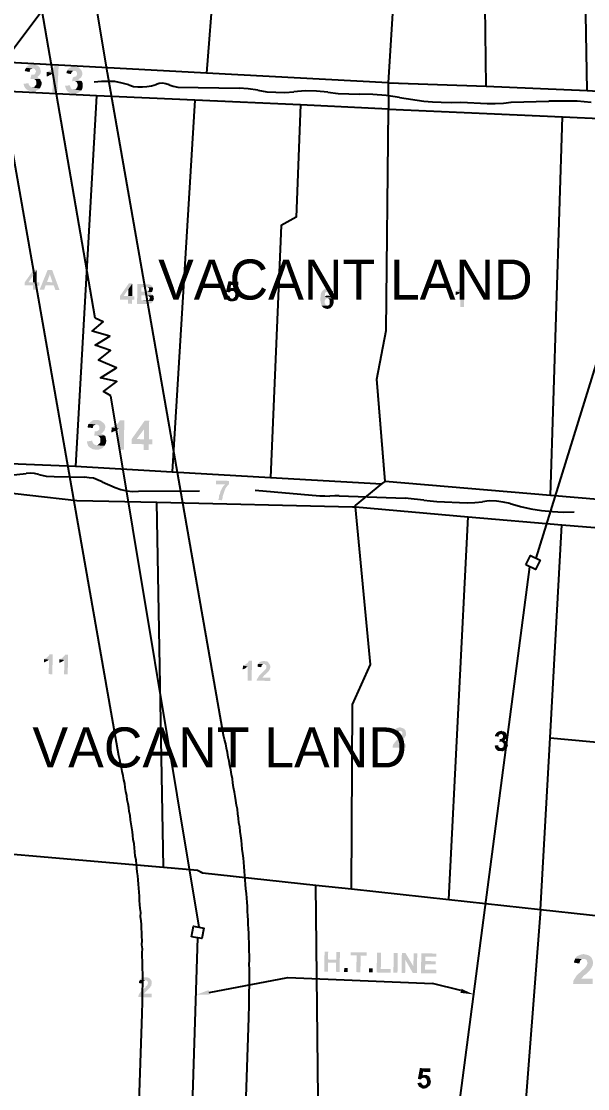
# Model space of a CAD drawing. Header units: metres. Extents: x 297 to 3998, y 336 to 1712.
# Drawn here: x 3433.7 to 3561.1, y 887.4 to 1127.5 of the extents above; entities that cross this region are included whole.
import ezdxf

# ---------------------------------------------------------------- set-up
doc = ezdxf.new("R2010")
doc.units = ezdxf.units.M
doc.header["$MEASUREMENT"] = 0
doc.styles.get("Standard").update_dxf_attribs({"font": 'CENSCBK.TTF'})

msp = doc.modelspace()

# ---------------------------------------------------------------- hatches: boundary and pattern name
at = {"linetype": 'Continuous'}
for points in [[(3518.589, 1154.863), (3516.391, 1113.698), (3516.087, 1113.805)], [(3518.894, 1154.858), (3518.589, 1154.863), (3516.391, 1113.698)], [(3418.41, 1119.062), (3418.405, 1118.757), (3475.331, 1116.098)], [(3418.405, 1118.757), (3475.331, 1116.098), (3475.326, 1115.793)], [(3434.756, 1117.066), (3434.651, 1116.864), (3434.548, 1116.764), (3434.545, 1116.56), (3434.44, 1116.359), (3435.555, 1116.137), (3435.558, 1116.34), (3435.663, 1116.542), (3435.665, 1116.644), (3435.768, 1116.744), (3435.872, 1116.844), (3435.973, 1116.842), (3436.178, 1116.941), (3436.28, 1116.939)], [(3436.397, 1117.853), (3436.295, 1117.854), (3435.888, 1117.861), (3435.478, 1117.664), (3435.068, 1117.467), (3434.758, 1117.167), (3434.756, 1117.066), (3436.28, 1116.939), (3436.484, 1116.936), (3436.685, 1116.831), (3436.785, 1116.727), (3436.784, 1116.626), (3436.884, 1116.522), (3436.984, 1116.419), (3436.98, 1116.215), (3436.875, 1116.014), (3436.874, 1115.912), (3436.769, 1115.71), (3436.665, 1115.61), (3436.46, 1115.512), (3436.257, 1115.515), (3436.155, 1115.517), (3435.952, 1115.52), (3435.733, 1114.608), (3435.835, 1114.606), (3436.039, 1114.603), (3436.14, 1114.601), (3437.869, 1114.573), (3437.769, 1114.677), (3437.567, 1114.782), (3437.467, 1114.885), (3437.367, 1114.988), (3437.164, 1114.992), (3437.369, 1115.09), (3437.576, 1115.29), (3437.782, 1115.49), (3437.991, 1115.792), (3438.099, 1116.197), (3438.004, 1116.606), (3437.909, 1117.014), (3437.611, 1117.426), (3437.207, 1117.636), (3436.702, 1117.848), (3436.6, 1117.849)], [(3442.089, 1117.556), (3441.174, 1117.571), (3440.964, 1117.168), (3440.653, 1116.868), (3440.55, 1116.768), (3440.447, 1116.667), (3440.037, 1116.471), (3439.933, 1116.371), (3439.728, 1116.272), (3439.523, 1116.174), (3439.421, 1116.176), (3440.842, 1115.949), (3440.669, 1111.577), (3441.788, 1111.559)], [(3445.749, 1117.395), (3445.647, 1117.396), (3445.238, 1117.301), (3444.83, 1117.206), (3444.42, 1117.01), (3444.11, 1116.709), (3444.005, 1116.508), (3445.63, 1116.379), (3445.732, 1116.378), (3445.935, 1116.374), (3446.035, 1116.271), (3446.134, 1116.066), (3446.232, 1115.861), (3446.231, 1115.759), (3446.227, 1115.556), (3446.017, 1115.152), (3445.609, 1115.057), (3445.404, 1114.959), (3445.302, 1114.961), (3445.084, 1114.049), (3445.185, 1114.047), (3445.289, 1114.147), (3447.221, 1114.115), (3447.121, 1114.219), (3446.919, 1114.324), (3446.616, 1114.43), (3446.516, 1114.534), (3446.721, 1114.632), (3446.926, 1114.731), (3447.133, 1114.931), (3447.343, 1115.334), (3447.451, 1115.739), (3447.356, 1116.148), (3447.159, 1116.558), (3446.859, 1116.868), (3446.559, 1117.178), (3446.052, 1117.288), (3445.849, 1117.291)], [(3437.869, 1114.573), (3436.242, 1114.6), (3436.445, 1114.596), (3436.749, 1114.49), (3436.949, 1114.283), (3437.046, 1113.976), (3437.041, 1113.671), (3437.034, 1113.264), (3436.827, 1113.064), (3436.619, 1112.762), (3436.312, 1112.666), (3436.109, 1112.669), (3437.834, 1112.437), (3437.939, 1112.639), (3438.043, 1112.739), (3438.044, 1112.841), (3438.149, 1113.043), (3438.256, 1113.346), (3438.264, 1113.855), (3438.166, 1114.06), (3438.066, 1114.163), (3438.069, 1114.367), (3437.969, 1114.47)], [(3439.421, 1116.176), (3439.405, 1115.159), (3439.608, 1115.155), (3439.917, 1115.354), (3440.122, 1115.452), (3440.223, 1115.45), (3440.327, 1115.55), (3440.532, 1115.649), (3440.635, 1115.749), (3440.739, 1115.849), (3440.842, 1115.949)], [(3444.005, 1116.508), (3444.003, 1116.406), (3443.9, 1116.306), (3443.896, 1116.103), (3443.791, 1115.901), (3444.805, 1115.681), (3444.91, 1115.883), (3445.015, 1116.084), (3445.118, 1116.184), (3445.222, 1116.284), (3445.427, 1116.383), (3445.63, 1116.379)], [(3475.331, 1116.098), (3475.326, 1115.793), (3516.191, 1113.905)], [(3475.326, 1115.793), (3516.191, 1113.905), (3516.186, 1113.6)], [(3429.383, 1111.965), (3429.378, 1111.66), (3450.627, 1110.906)], [(3435.31, 1113.598), (3434.19, 1113.514), (3434.188, 1113.413), (3434.285, 1113.106), (3434.381, 1112.799), (3434.68, 1112.387), (3435.082, 1112.075), (3435.587, 1111.864), (3436.094, 1111.754), (3436.602, 1111.745), (3437.114, 1111.941), (3437.526, 1112.239), (3437.628, 1112.237), (3437.731, 1112.337), (3437.834, 1112.437), (3436.109, 1112.669), (3436.007, 1112.671), (3435.907, 1112.774), (3435.705, 1112.879), (3435.505, 1113.086), (3435.407, 1113.291), (3435.307, 1113.394)], [(3444.662, 1113.14), (3443.541, 1113.056), (3443.54, 1112.955), (3443.636, 1112.648), (3443.733, 1112.341), (3443.832, 1112.136), (3444.03, 1111.828), (3444.432, 1111.516), (3444.937, 1111.304), (3445.444, 1111.194), (3446.056, 1111.286), (3446.363, 1111.383), (3446.568, 1111.481), (3446.774, 1111.681), (3447.083, 1111.88), (3447.186, 1111.98), (3445.46, 1112.211), (3445.359, 1112.213), (3445.155, 1112.216), (3445.055, 1112.32), (3444.955, 1112.423), (3444.854, 1112.425), (3444.755, 1112.63), (3444.757, 1112.731), (3444.658, 1112.936)], [(3447.221, 1114.115), (3445.594, 1114.142), (3445.797, 1114.139), (3445.897, 1114.035), (3446.099, 1113.93), (3446.199, 1113.827), (3446.197, 1113.725), (3446.297, 1113.622), (3446.296, 1113.52), (3446.394, 1113.315), (3446.389, 1113.01), (3446.284, 1112.808), (3446.282, 1112.706), (3446.179, 1112.606), (3446.074, 1112.405), (3445.971, 1112.305), (3445.766, 1112.206), (3445.664, 1112.208), (3445.46, 1112.211), (3447.186, 1111.98), (3447.396, 1112.383), (3447.506, 1112.89), (3447.514, 1113.398), (3447.419, 1113.807), (3447.321, 1114.012)], [(3516.498, 1107.796), (3516.086, 1113.703), (3516.393, 1113.8)], [(3516.091, 1107.803), (3516.498, 1107.796), (3516.086, 1113.703)], [(3516.191, 1113.905), (3516.186, 1113.6), (3516.394, 1113.902)], [(3516.186, 1113.6), (3516.394, 1113.902), (3516.287, 1113.598)], [(3516.394, 1113.902), (3516.287, 1113.598), (3538.252, 1113.036)], [(3516.287, 1113.598), (3538.252, 1113.036), (3538.247, 1112.731)], [(3538.252, 1113.036), (3538.247, 1112.731), (3561.025, 1112.156)], [(3538.247, 1112.731), (3561.025, 1112.156), (3561.02, 1111.851)], [(3561.025, 1112.156), (3561.02, 1111.851), (3564.685, 1111.994)], [(3561.02, 1111.851), (3564.685, 1111.994), (3564.68, 1111.689)], [(3429.378, 1111.66), (3450.627, 1110.906), (3450.624, 1110.703)], [(3450.627, 1110.906), (3450.624, 1110.703), (3472.687, 1109.936)], [(3450.624, 1110.703), (3472.687, 1109.936), (3472.682, 1109.63)], [(3472.687, 1109.936), (3472.682, 1109.63), (3496.474, 1108.835)], [(3472.682, 1109.63), (3496.474, 1108.835), (3496.469, 1108.53)], [(3496.474, 1108.835), (3496.469, 1108.53), (3516.298, 1108.003)], [(3496.469, 1108.53), (3516.298, 1108.003), (3516.291, 1107.596)], [(3515.684, 1057.961), (3515.888, 1057.958), (3516.091, 1107.803)], [(3515.888, 1057.958), (3516.091, 1107.803), (3516.498, 1107.796)], [(3516.298, 1108.003), (3516.291, 1107.596), (3555.537, 1106.243)], [(3516.291, 1107.596), (3555.537, 1106.243), (3555.43, 1105.94)], [(3555.537, 1106.243), (3555.43, 1105.94), (3565.397, 1105.777)], [(3555.43, 1105.94), (3565.397, 1105.777), (3565.392, 1105.472)], [(3437.169, 1071.654), (3436.457, 1071.666), (3434.478, 1068.85), (3434.466, 1068.138), (3436.297, 1068.108), (3436.282, 1067.193), (3437.096, 1067.179), (3437.11, 1068.095), (3437.721, 1068.085), (3437.732, 1068.797), (3435.291, 1068.837), (3436.333, 1070.346)], [(3437.169, 1071.654), (3436.333, 1070.346), (3436.308, 1068.82), (3435.291, 1068.837), (3437.122, 1068.807)], [(3440.626, 1071.598), (3439.609, 1071.615), (3437.807, 1067.168), (3438.824, 1067.151), (3439.146, 1068.163), (3440.977, 1068.133), (3439.463, 1068.87), (3440.101, 1070.589)], [(3440.626, 1071.598), (3440.101, 1070.589), (3440.683, 1068.85), (3439.463, 1068.87), (3440.977, 1068.133), (3441.367, 1067.11), (3442.282, 1067.095)], [(3482.497, 1068.982), (3480.259, 1069.018), (3479.713, 1066.687), (3480.423, 1066.574), (3480.524, 1066.572), (3480.628, 1066.672), (3480.731, 1066.772), (3480.936, 1066.871), (3481.038, 1066.869), (3481.14, 1066.867), (3482.463, 1066.947), (3482.363, 1067.051), (3482.263, 1067.154), (3482.163, 1067.258), (3482.062, 1067.259), (3481.962, 1067.363), (3480.741, 1067.383), (3480.856, 1068.194), (3482.483, 1068.168)], [(3458.685, 1068.556), (3457.871, 1068.57), (3455.892, 1065.754), (3455.879, 1064.94), (3457.71, 1064.91), (3457.695, 1063.995), (3458.61, 1063.98), (3458.625, 1064.895), (3459.134, 1064.887), (3459.147, 1065.7), (3456.706, 1065.74), (3457.748, 1067.249)], [(3458.685, 1068.556), (3457.748, 1067.249), (3457.723, 1065.724), (3456.706, 1065.74), (3458.638, 1065.709)], [(3461.531, 1068.408), (3459.802, 1068.436), (3459.729, 1063.962), (3461.254, 1063.937), (3461.56, 1063.932), (3461.865, 1063.927), (3462.375, 1064.02), (3462.885, 1064.113), (3463.092, 1064.314), (3463.298, 1064.514), (3463.3, 1064.615), (3460.657, 1064.76), (3460.676, 1065.879), (3461.388, 1065.867), (3463.322, 1065.937), (3463.222, 1066.041), (3463.122, 1066.144), (3463.02, 1066.146), (3462.818, 1066.251), (3462.718, 1066.354), (3462.82, 1066.353), (3462.923, 1066.453), (3462.925, 1066.554), (3463.028, 1066.654), (3460.689, 1066.693), (3460.706, 1067.71), (3461.214, 1067.701), (3463.248, 1067.668), (3463.15, 1067.873), (3462.95, 1068.08), (3462.648, 1068.288), (3462.243, 1068.397), (3461.938, 1068.402), (3461.734, 1068.405)], [(3463.248, 1067.668), (3461.214, 1067.701), (3461.418, 1067.698), (3462.028, 1067.688), (3462.129, 1067.686), (3462.23, 1067.583), (3462.431, 1067.478), (3462.428, 1067.275), (3462.425, 1067.071), (3462.321, 1066.971), (3462.32, 1066.869), (3462.318, 1066.768), (3462.216, 1066.769), (3461.706, 1066.676), (3461.299, 1066.683), (3460.689, 1066.693), (3463.028, 1066.654), (3463.132, 1066.754), (3463.238, 1067.058), (3463.347, 1067.463), (3463.247, 1067.566)], [(3481.355, 1067.576), (3481.253, 1067.578), (3481.05, 1067.581), (3480.948, 1067.583), (3480.845, 1067.483), (3480.741, 1067.383), (3481.962, 1067.363), (3481.862, 1067.466), (3481.66, 1067.571), (3481.558, 1067.573), (3481.456, 1067.574)], [(3482.463, 1066.947), (3481.14, 1066.867), (3481.343, 1066.864), (3481.445, 1066.862), (3481.545, 1066.759), (3481.645, 1066.656), (3481.842, 1066.246), (3481.837, 1065.94), (3481.732, 1065.739), (3481.728, 1065.535), (3481.523, 1065.437), (3481.418, 1065.235), (3481.213, 1065.137), (3481.111, 1065.138), (3482.332, 1065.118), (3482.435, 1065.219), (3482.645, 1065.622), (3482.65, 1065.927), (3482.657, 1066.334), (3482.562, 1066.742), (3482.462, 1066.846)], [(3502.614, 1067.432), (3502.512, 1067.434), (3502.411, 1067.436), (3502.207, 1067.439), (3502.104, 1067.339), (3502.002, 1067.341), (3501.899, 1067.241), (3501.797, 1067.242), (3501.694, 1067.142), (3501.59, 1067.042), (3501.487, 1066.942), (3501.385, 1066.944), (3501.384, 1066.842), (3501.175, 1066.54), (3501.067, 1066.135), (3501.06, 1065.728), (3500.95, 1065.221), (3500.944, 1064.815), (3501.039, 1064.406), (3501.134, 1063.998), (3501.23, 1063.691), (3501.229, 1063.589), (3502.551, 1063.568), (3502.247, 1063.674), (3502.146, 1063.676), (3502.147, 1063.778), (3502.047, 1063.881), (3502.049, 1063.983), (3501.949, 1064.086), (3501.951, 1064.188), (3501.956, 1064.493), (3501.959, 1064.696), (3502.064, 1064.898), (3502.169, 1065.1), (3502.374, 1065.198), (3502.577, 1065.195), (3503.798, 1065.175), (3503.7, 1065.38), (3503.598, 1065.382), (3501.871, 1065.512), (3501.872, 1065.613), (3501.979, 1065.917), (3501.986, 1066.324), (3502.194, 1066.625), (3502.602, 1066.72), (3503.825, 1066.802), (3503.724, 1066.906), (3503.323, 1067.217), (3503.121, 1067.322), (3502.919, 1067.427), (3502.817, 1067.429)], [(3503.825, 1066.802), (3502.602, 1066.72), (3502.704, 1066.719), (3502.906, 1066.614), (3503.004, 1066.409), (3503.103, 1066.204), (3503.918, 1066.292), (3503.92, 1066.394), (3503.82, 1066.497), (3503.821, 1066.599)], [(3531.393, 1066.759), (3531.379, 1065.945), (3531.891, 1066.141), (3532.405, 1066.437), (3532.508, 1066.537)], [(3533.343, 1067.846), (3532.631, 1067.858), (3532.63, 1067.756), (3532.421, 1067.454), (3532.111, 1067.154), (3531.803, 1066.956), (3531.494, 1066.757), (3531.393, 1066.759), (3532.508, 1066.537), (3532.455, 1063.283), (3533.269, 1063.27)], [(3463.322, 1065.937), (3461.388, 1065.867), (3461.693, 1065.862), (3461.896, 1065.859), (3462.201, 1065.854), (3462.401, 1065.647), (3462.601, 1065.441), (3462.6, 1065.339), (3462.598, 1065.237), (3462.491, 1064.934), (3462.286, 1064.835), (3461.98, 1064.739), (3461.675, 1064.744), (3460.657, 1064.76), (3463.3, 1064.615), (3463.403, 1064.715), (3463.513, 1065.222), (3463.42, 1065.732), (3463.32, 1065.836)], [(3480.513, 1065.86), (3479.698, 1065.772), (3479.696, 1065.67), (3479.791, 1065.262), (3480.089, 1064.85), (3480.391, 1064.642), (3480.796, 1064.533), (3481.203, 1064.527), (3481.612, 1064.622), (3482.02, 1064.717), (3482.33, 1065.017), (3482.332, 1065.118), (3481.111, 1065.138), (3481.01, 1065.14), (3480.808, 1065.245), (3480.708, 1065.348), (3480.608, 1065.452), (3480.61, 1065.554), (3480.51, 1065.657)], [(3503.798, 1065.175), (3502.577, 1065.195), (3502.679, 1065.193), (3502.781, 1065.192), (3502.981, 1064.985), (3503.081, 1064.881), (3503.074, 1064.475), (3503.069, 1064.17), (3503.068, 1064.068), (3503.064, 1063.864), (3502.963, 1063.866), (3502.961, 1063.764), (3502.858, 1063.664), (3502.756, 1063.666), (3502.653, 1063.566), (3502.551, 1063.568), (3501.229, 1063.589), (3501.329, 1063.486), (3501.327, 1063.384), (3501.429, 1063.382), (3501.729, 1063.072), (3502.032, 1062.966), (3502.132, 1062.862), (3502.234, 1062.861), (3502.641, 1062.854), (3503.049, 1062.949), (3503.151, 1062.947), (3503.255, 1063.047), (3503.358, 1063.148), (3503.668, 1063.448), (3503.88, 1063.953), (3503.99, 1064.46), (3503.896, 1064.97), (3503.898, 1065.072)], [(3502.689, 1065.803), (3502.587, 1065.805), (3502.282, 1065.81), (3501.974, 1065.612), (3501.871, 1065.512), (3503.598, 1065.382), (3503.498, 1065.485), (3503.298, 1065.692), (3502.893, 1065.8), (3502.791, 1065.802)], [(3513.573, 1047.009), (3513.878, 1047.004), (3515.684, 1057.961)], [(3513.878, 1047.004), (3515.684, 1057.961), (3515.888, 1057.958)], [(3515.435, 1023.988), (3515.742, 1024.084), (3513.573, 1047.009)], [(3515.742, 1024.084), (3513.573, 1047.009), (3513.878, 1047.004)], [(3450.656, 1037.863), (3450.554, 1037.865), (3450.045, 1037.873), (3449.635, 1037.676), (3449.224, 1037.378), (3448.913, 1037.078), (3448.81, 1036.978), (3450.537, 1036.848), (3450.943, 1036.739), (3451.143, 1036.533), (3451.241, 1036.328), (3451.236, 1036.023), (3451.231, 1035.717), (3451.024, 1035.517), (3450.716, 1035.319), (3450.411, 1035.324), (3450.207, 1035.327), (3450.087, 1034.21), (3450.089, 1034.312), (3450.292, 1034.309), (3450.496, 1034.305), (3450.699, 1034.302), (3452.328, 1034.377), (3452.128, 1034.584), (3451.926, 1034.689), (3451.725, 1034.794), (3451.623, 1034.796), (3451.931, 1034.994), (3452.138, 1035.194), (3452.243, 1035.396), (3452.45, 1035.596), (3452.56, 1036.103), (3452.566, 1036.51), (3452.371, 1037.021), (3451.97, 1037.333), (3451.568, 1037.645), (3451.264, 1037.752), (3450.961, 1037.858), (3450.859, 1037.86)], [(3456.86, 1037.762), (3455.843, 1037.779), (3455.736, 1037.475), (3455.529, 1037.275), (3455.424, 1037.073), (3455.116, 1036.875), (3454.909, 1036.675), (3454.702, 1036.475), (3454.395, 1036.378), (3454.087, 1036.18), (3453.985, 1036.181), (3455.609, 1035.951), (3455.531, 1031.171), (3456.752, 1031.151)], [(3462.453, 1037.671), (3461.436, 1037.687), (3458.52, 1033.564), (3458.502, 1032.445), (3461.248, 1032.4), (3461.227, 1031.078), (3462.345, 1031.06), (3462.367, 1032.382), (3463.181, 1032.369), (3463.199, 1033.487), (3459.639, 1033.546), (3461.303, 1035.757)], [(3462.453, 1037.671), (3461.303, 1035.757), (3461.266, 1033.519), (3459.639, 1033.546), (3462.385, 1033.501)], [(3448.81, 1036.978), (3448.705, 1036.776), (3448.702, 1036.573), (3448.597, 1036.371), (3448.593, 1036.167), (3449.71, 1036.047), (3449.814, 1036.148), (3449.817, 1036.351), (3449.922, 1036.553), (3450.026, 1036.653), (3450.231, 1036.751), (3450.436, 1036.849), (3450.537, 1036.848)], [(3453.985, 1036.181), (3453.967, 1035.062), (3454.069, 1035.061), (3454.274, 1035.159), (3454.479, 1035.258), (3454.786, 1035.354), (3455.094, 1035.553), (3455.299, 1035.651), (3455.506, 1035.851), (3455.609, 1035.951)], [(3449.664, 1033.2), (3448.44, 1033.016), (3448.439, 1032.915), (3448.535, 1032.608), (3448.632, 1032.301), (3448.729, 1031.994), (3448.929, 1031.788), (3449.231, 1031.579), (3449.432, 1031.474), (3449.734, 1031.266), (3450.039, 1031.261), (3450.343, 1031.154), (3450.648, 1031.149), (3450.953, 1031.144), (3451.26, 1031.241), (3451.566, 1031.338), (3451.772, 1031.436), (3452.08, 1031.634), (3452.288, 1031.936), (3452.392, 1032.036), (3450.563, 1032.168), (3450.259, 1032.275), (3450.058, 1032.38), (3449.857, 1032.586), (3449.759, 1032.791), (3449.661, 1032.996)], [(3452.328, 1034.377), (3450.699, 1034.302), (3450.801, 1034.3), (3451.104, 1034.194), (3451.405, 1033.883), (3451.501, 1033.577), (3451.496, 1033.272), (3451.49, 1032.865), (3451.281, 1032.563), (3451.075, 1032.363), (3450.766, 1032.165), (3450.563, 1032.168), (3452.392, 1032.036), (3452.495, 1032.136), (3452.707, 1032.641), (3452.817, 1033.148), (3452.723, 1033.659), (3452.628, 1034.067), (3452.53, 1034.272)], [(3480.442, 1024.152), (3477.493, 1024.2), (3477.48, 1023.386), (3479.514, 1023.353), (3479.41, 1023.253), (3479.1, 1022.953), (3478.89, 1022.55), (3478.68, 1022.146), (3478.47, 1021.743), (3478.36, 1021.236), (3478.15, 1020.832), (3478.142, 1020.324), (3478.033, 1019.919), (3478.032, 1019.817), (3478.845, 1019.804), (3478.847, 1019.905), (3478.954, 1020.209), (3478.959, 1020.514), (3479.067, 1020.919), (3479.174, 1021.222), (3479.28, 1021.526), (3479.387, 1021.829), (3479.494, 1022.133), (3479.6, 1022.436), (3479.704, 1022.536), (3479.809, 1022.738), (3480.121, 1023.14), (3480.431, 1023.44), (3480.432, 1023.542)], [(3508.634, 1018.707), (3508.938, 1018.6), (3514.818, 1023.591)], [(3508.938, 1018.6), (3514.818, 1023.591), (3515.018, 1023.384)], [(3514.818, 1023.591), (3515.018, 1023.384), (3515.438, 1024.191)], [(3515.018, 1023.384), (3515.438, 1024.191), (3515.637, 1023.883)], [(3515.54, 1024.189), (3515.535, 1023.884), (3552.722, 1021.039)], [(3515.535, 1023.884), (3552.722, 1021.039), (3552.717, 1020.734)], [(3552.722, 1021.039), (3552.717, 1020.734), (3574.97, 1019.15)], [(3552.717, 1020.734), (3574.97, 1019.15), (3574.965, 1018.845)], [(3508.728, 1018.197), (3509.035, 1018.293), (3508.634, 1018.707)], [(3509.035, 1018.293), (3508.634, 1018.707), (3508.938, 1018.6)], [(3512.322, 982.838), (3508.728, 1018.197), (3509.035, 1018.293)], [(3512.016, 982.843), (3512.322, 982.838), (3508.728, 1018.197)], [(3440.741, 985.125), (3440.029, 985.137), (3439.922, 984.833), (3439.612, 984.533), (3439.2, 984.235), (3438.893, 984.138), (3438.79, 984.038), (3439.907, 983.918), (3439.854, 980.664), (3440.668, 980.65)], [(3444.199, 985.069), (3443.588, 985.079), (3443.38, 984.777), (3443.07, 984.477), (3442.76, 984.177), (3442.351, 984.082), (3442.248, 983.982), (3443.365, 983.862), (3443.312, 980.607), (3444.126, 980.594)], [(3438.79, 984.038), (3438.778, 983.326), (3438.88, 983.324), (3439.29, 983.521), (3439.804, 983.818), (3439.907, 983.918)], [(3442.248, 983.982), (3442.236, 983.27), (3442.338, 983.268), (3442.85, 983.463), (3443.262, 983.762), (3443.365, 983.862)], [(3483.528, 982.596), (3483.515, 981.782), (3483.616, 981.78), (3484.128, 981.975), (3484.542, 982.376), (3484.643, 982.374)], [(3485.58, 983.681), (3484.868, 983.693), (3484.867, 983.591), (3484.658, 983.289), (3484.348, 982.989), (3484.04, 982.791), (3483.63, 982.594), (3483.528, 982.596), (3484.643, 982.374), (3484.592, 979.221), (3485.507, 979.206)], [(3488.326, 983.636), (3488.225, 983.638), (3487.816, 983.543), (3487.509, 983.446), (3487.304, 983.348), (3486.994, 983.048), (3486.992, 982.946), (3488.315, 982.924), (3488.416, 982.923), (3488.516, 982.819), (3488.818, 982.611), (3488.812, 982.204), (3488.81, 982.102), (3488.808, 982.001), (3488.6, 981.699), (3488.393, 981.499), (3488.29, 981.399), (3488.186, 981.299), (3488.083, 981.199), (3487.67, 980.799), (3487.256, 980.398), (3486.943, 979.895), (3486.629, 979.391), (3486.628, 979.29), (3486.626, 979.188), (3489.677, 979.138), (3489.689, 979.85), (3487.96, 979.878), (3487.961, 979.98), (3488.065, 980.08), (3488.168, 980.18), (3488.271, 980.28), (3488.376, 980.482), (3488.478, 980.48), (3488.685, 980.68), (3488.788, 980.78), (3488.892, 980.88), (3489.202, 981.18), (3489.513, 981.582), (3489.515, 981.684), (3489.618, 981.784), (3489.62, 981.886), (3489.727, 982.189), (3489.73, 982.393), (3489.535, 982.904), (3489.237, 983.316), (3489.036, 983.523), (3488.731, 983.528), (3488.528, 983.531), (3488.428, 983.635)], [(3486.992, 982.946), (3486.889, 982.846), (3486.887, 982.744), (3486.884, 982.541), (3486.882, 982.439), (3486.779, 982.339), (3487.591, 982.224), (3487.694, 982.324), (3487.803, 982.729), (3488.111, 982.928), (3488.315, 982.924)], [(3508.006, 973.956), (3508.309, 973.849), (3512.016, 982.843)], [(3508.309, 973.849), (3512.016, 982.843), (3512.322, 982.838)], [(3507.733, 932.353), (3508.038, 932.348), (3508.006, 973.956)], [(3508.038, 932.348), (3508.006, 973.956), (3508.309, 973.849)], [(3518.907, 968.691), (3518.805, 968.693), (3518.396, 968.598), (3518.09, 968.501), (3517.883, 968.301), (3517.574, 968.103), (3517.573, 968.001), (3518.792, 967.879), (3518.893, 967.878), (3518.995, 967.876), (3519.398, 967.666), (3519.392, 967.259), (3519.39, 967.157), (3519.287, 967.057), (3519.18, 966.754), (3518.973, 966.554), (3518.87, 966.454), (3518.767, 966.354), (3518.663, 966.254), (3518.148, 965.855), (3517.836, 965.453), (3517.421, 964.952), (3517.21, 964.446), (3517.206, 964.243), (3517.205, 964.141), (3520.154, 964.093), (3520.167, 964.907), (3518.54, 964.933), (3518.542, 965.035), (3518.645, 965.135), (3518.747, 965.133), (3518.748, 965.235), (3518.75, 965.337), (3518.852, 965.335), (3518.955, 965.435), (3519.058, 965.535), (3519.369, 965.835), (3519.472, 965.935), (3519.782, 966.235), (3520.094, 966.637), (3520.095, 966.739), (3520.199, 966.839), (3520.2, 966.941), (3520.205, 967.246), (3520.209, 967.449), (3520.115, 967.959), (3519.817, 968.371), (3519.513, 968.478), (3519.312, 968.583), (3519.108, 968.586), (3519.008, 968.69)], [(3517.573, 968.001), (3517.469, 967.901), (3517.468, 967.799), (3517.363, 967.597), (3517.361, 967.496), (3517.359, 967.394), (3518.171, 967.279), (3518.275, 967.379), (3518.383, 967.784), (3518.69, 967.881), (3518.792, 967.879)], [(3541.681, 967.913), (3541.58, 967.914), (3541.273, 967.818), (3540.966, 967.721), (3540.658, 967.522), (3540.451, 967.322), (3540.449, 967.221), (3541.67, 967.201), (3541.872, 967.096), (3542.07, 966.787), (3542.068, 966.686), (3542.067, 966.584), (3541.96, 966.28), (3541.652, 966.082), (3541.55, 966.084), (3541.346, 966.087), (3541.233, 965.377), (3541.438, 965.475), (3541.54, 965.473), (3541.642, 965.472), (3542.76, 965.453), (3542.762, 965.555), (3542.56, 965.66), (3542.46, 965.764), (3542.257, 965.767), (3542.462, 965.865), (3542.565, 965.965), (3542.772, 966.165), (3542.877, 966.367), (3542.98, 966.467), (3542.982, 966.569), (3542.885, 966.876), (3542.79, 967.284), (3542.69, 967.387), (3542.692, 967.489), (3542.59, 967.491), (3542.592, 967.593), (3542.188, 967.803), (3541.883, 967.808), (3541.783, 967.911)], [(3540.449, 967.221), (3540.346, 967.121), (3540.344, 967.019), (3540.241, 966.919), (3540.238, 966.715), (3541.05, 966.6), (3541.051, 966.702), (3541.158, 967.006), (3541.465, 967.102), (3541.568, 967.202)], [(3542.76, 965.453), (3541.642, 965.472), (3541.743, 965.47), (3542.145, 965.158), (3542.24, 964.75), (3542.13, 964.243), (3541.925, 964.145), (3541.72, 964.046), (3541.618, 964.048), (3542.837, 963.926), (3542.941, 964.026), (3543.047, 964.33), (3543.154, 964.633), (3543.057, 964.94), (3542.96, 965.247), (3542.862, 965.452)], [(3540.916, 964.67), (3540.101, 964.581), (3540.201, 964.478), (3540.296, 964.069), (3540.495, 963.761), (3540.795, 963.451), (3541.2, 963.343), (3541.607, 963.336), (3542.014, 963.329), (3542.424, 963.526), (3542.734, 963.826), (3542.837, 963.926), (3541.618, 964.048), (3541.517, 964.05), (3541.415, 964.051), (3541.315, 964.155), (3541.213, 964.156), (3541.113, 964.26), (3541.013, 964.363), (3541.016, 964.566)], [(3424.048, 940.942), (3424.043, 940.636), (3465.7, 937.413)], [(3424.043, 940.636), (3465.7, 937.413), (3465.695, 937.108)], [(3465.7, 937.413), (3465.695, 937.108), (3473.319, 936.78)], [(3465.695, 937.108), (3473.319, 936.78), (3473.212, 936.477)], [(3473.319, 936.78), (3473.212, 936.477), (3474.529, 936.15)], [(3473.212, 936.477), (3474.529, 936.15), (3474.423, 935.847)], [(3474.529, 936.15), (3474.423, 935.847), (3499.915, 933.294)], [(3474.423, 935.847), (3499.915, 933.294), (3499.91, 932.989)], [(3500.251, 885.272), (3500.556, 885.267), (3499.71, 933.196)], [(3500.556, 885.267), (3499.71, 933.196), (3500.016, 933.191)], [(3499.915, 933.294), (3499.91, 932.989), (3507.938, 932.451)], [(3499.91, 932.989), (3507.938, 932.451), (3507.832, 932.147)], [(3502.721, 918.192), (3501.907, 918.205), (3501.834, 913.73), (3502.648, 913.717), (3502.681, 915.751), (3504.512, 915.721), (3502.693, 916.463)], [(3505.365, 918.149), (3504.551, 918.162), (3504.523, 916.433), (3502.693, 916.463), (3504.512, 915.721), (3504.478, 913.687), (3505.292, 913.674)], [(3511.366, 918.051), (3507.806, 918.109), (3507.794, 917.397), (3509.117, 917.376), (3509.055, 913.613), (3509.97, 913.598), (3510.032, 917.361), (3511.354, 917.339)], [(3514.62, 917.998), (3513.705, 918.013), (3513.632, 913.538), (3516.785, 913.486), (3516.798, 914.3), (3514.56, 914.337)], [(3518.31, 913.461), (3518.383, 917.936), (3517.468, 917.951), (3517.395, 913.476)], [(3520.112, 917.908), (3519.298, 917.921), (3519.225, 913.446), (3520.039, 913.433), (3520.087, 916.383)], [(3520.112, 917.908), (3520.087, 916.383), (3521.768, 913.405), (3521.895, 914.929)], [(3522.756, 917.865), (3521.943, 917.878), (3521.895, 914.929), (3521.768, 913.405), (3522.683, 913.39)], [(3527.028, 917.795), (3523.672, 917.85), (3523.599, 913.375), (3527.057, 913.319), (3527.07, 914.132), (3524.527, 914.174), (3524.547, 915.394), (3526.886, 915.356), (3526.898, 916.068), (3524.559, 916.106), (3524.575, 917.123), (3527.016, 917.083)], [(3560.19, 917.661), (3560.088, 917.662), (3559.578, 917.569), (3559.066, 917.374), (3558.656, 917.177), (3558.344, 916.775), (3558.241, 916.675), (3560.172, 916.542), (3560.375, 916.539), (3560.578, 916.535), (3560.678, 916.432), (3560.88, 916.327), (3560.879, 916.225), (3560.979, 916.122), (3560.975, 915.919), (3561.074, 915.713), (3561.072, 915.612), (3560.967, 915.41), (3560.965, 915.308), (3560.86, 915.107), (3560.755, 914.905), (3560.652, 914.805), (3560.34, 914.403), (3559.825, 914.004), (3559.412, 913.604), (3558.998, 913.204), (3558.585, 912.804), (3558.271, 912.3), (3557.958, 911.797), (3557.851, 911.493), (3557.846, 911.188), (3557.741, 910.987), (3562.216, 910.913), (3562.236, 912.134), (3559.693, 912.175), (3559.797, 912.275), (3559.9, 912.376), (3560.108, 912.677), (3560.419, 912.977), (3560.727, 913.176), (3561.037, 913.476), (3561.347, 913.776), (3561.657, 914.076), (3561.867, 914.48), (3562.076, 914.782), (3562.077, 914.883), (3562.181, 914.983), (3562.291, 915.49), (3562.297, 915.897), (3562.202, 916.305), (3562.106, 916.612), (3561.907, 916.921), (3561.607, 917.231), (3561.204, 917.441), (3560.798, 917.549), (3560.595, 917.552), (3560.495, 917.656)], [(3558.241, 916.675), (3558.238, 916.472), (3558.133, 916.27), (3558.131, 916.168), (3558.026, 915.967), (3558.023, 915.763), (3559.24, 915.54), (3559.243, 915.743), (3559.348, 915.945), (3559.351, 916.149), (3559.455, 916.249), (3559.558, 916.349), (3559.661, 916.449), (3559.765, 916.549), (3559.968, 916.545), (3560.172, 916.542)], [(3507.123, 913.644), (3507.138, 914.559), (3506.324, 914.573), (3506.309, 913.657)], [(3512.716, 913.553), (3512.731, 914.468), (3511.918, 914.481), (3511.903, 913.566)], [(3461.63, 912.454), (3461.528, 912.456), (3461.223, 912.461), (3460.916, 912.364), (3460.608, 912.165), (3460.401, 911.965), (3460.298, 911.865), (3461.618, 911.742), (3461.72, 911.74), (3461.822, 911.739), (3462.123, 911.53), (3462.218, 911.122), (3462.115, 911.022), (3462.113, 910.92), (3462.007, 910.617), (3461.698, 910.418), (3461.695, 910.215), (3461.592, 910.115), (3461.387, 910.016), (3460.973, 909.616), (3460.56, 909.216), (3460.248, 908.814), (3460.036, 908.309), (3460.033, 908.106), (3460.031, 908.004), (3462.981, 907.956), (3462.994, 908.769), (3461.265, 908.798), (3461.367, 908.796), (3461.368, 908.898), (3461.472, 908.998), (3461.575, 909.098), (3461.678, 909.198), (3461.782, 909.298), (3461.885, 909.398), (3461.988, 909.498), (3462.092, 909.598), (3462.299, 909.798), (3462.609, 910.098), (3462.819, 910.502), (3462.92, 910.5), (3462.922, 910.602), (3462.924, 910.703), (3463.03, 911.007), (3463.035, 911.312), (3462.942, 911.822), (3462.542, 912.236), (3462.34, 912.341), (3462.037, 912.447), (3461.935, 912.449), (3461.731, 912.452)], [(3460.298, 911.865), (3460.294, 911.662), (3460.191, 911.562), (3460.189, 911.46), (3460.188, 911.358), (3460.184, 911.155), (3460.996, 911.04), (3460.998, 911.142), (3461.106, 911.547), (3461.516, 911.744), (3461.618, 911.742)], [(3476.012, 908.557), (3472.959, 908.505), (3475.825, 909.577)], [(3532.697, 909.869), (3535.423, 908.604), (3532.479, 908.957)], [(3525.691, 891.978), (3523.352, 892.016), (3522.905, 889.582), (3523.615, 889.468), (3523.617, 889.57), (3523.72, 889.67), (3523.824, 889.77), (3523.925, 889.768), (3524.027, 889.767), (3524.13, 889.867), (3524.334, 889.863), (3525.556, 889.945), (3525.454, 889.947), (3525.458, 890.15), (3525.356, 890.152), (3525.256, 890.255), (3525.156, 890.359), (3523.935, 890.379), (3524.05, 891.19), (3525.678, 891.164)], [(3523.604, 888.756), (3522.788, 888.668), (3522.983, 888.156), (3523.182, 887.848), (3523.585, 887.638), (3523.887, 887.429), (3524.396, 887.421), (3524.804, 887.516), (3525.113, 887.714), (3525.423, 888.014), (3525.526, 888.114), (3524.306, 888.134), (3524.204, 888.136), (3524.102, 888.138), (3524.002, 888.241), (3523.902, 888.344), (3523.8, 888.346), (3523.802, 888.448), (3523.704, 888.653)], [(3524.446, 890.472), (3524.344, 890.474), (3524.242, 890.475), (3524.14, 890.477), (3524.037, 890.377), (3523.935, 890.379), (3525.156, 890.359), (3525.054, 890.36), (3524.954, 890.464), (3524.852, 890.465), (3524.751, 890.467), (3524.547, 890.47)], [(3525.556, 889.945), (3524.334, 889.863), (3524.436, 889.862), (3524.536, 889.758), (3524.637, 889.757), (3524.737, 889.653), (3524.837, 889.55), (3524.836, 889.448), (3524.932, 889.141), (3524.929, 888.938), (3524.924, 888.633), (3524.819, 888.431), (3524.716, 888.331), (3524.509, 888.131), (3524.407, 888.133), (3524.306, 888.134), (3525.526, 888.114), (3525.629, 888.215), (3525.736, 888.518), (3525.844, 888.923), (3525.749, 889.332), (3525.654, 889.74), (3525.656, 889.842)]]:
    msp.add_hatch(color=0, dxfattribs=at).paths.add_polyline_path(points)

# ---------------------------------------------------------------- linework, layer by layer
at = {"color": 1, "linetype": 'ByBlock'}
msp.add_line((3341.268, 1000.466), (3634.618, 1392.009), dxfattribs=at)
at = {"color": 0, "linetype": 'Continuous'}
for points in [[(3453.05, 1115.953), (3423.015, 1295.184)], [(3521.83, 1203.844), (3516.187, 1113.702)], [(3538.25, 1112.934), (3537.823, 1149.056), (3542.651, 1151.927), (3540.528, 1202.623)], [(3450.317, 1060.758), (3429.962, 1178.589)], [(3478.528, 1156.128), (3475.328, 1115.895)], [(3561.022, 1111.952), (3560.329, 1150.519)], [(3549.538, 1006.747), (3565.647, 1058.774), (3591.208, 1141.368)], [(3516.187, 1113.702), (3475.328, 1115.895), (3418.409, 1118.96), (3392.972, 1124.971)], [(3478.533, 714.007), (3484.879, 903.326), (3484.895, 904.343), (3484.912, 905.36), (3484.929, 906.377), (3484.945, 907.394), (3484.96, 908.309), (3484.977, 909.326), (3484.993, 910.343), (3485.01, 911.36), (3485.027, 912.377), (3485.041, 913.292), (3485.058, 914.309), (3484.973, 915.328), (3484.99, 916.345), (3485.006, 917.362), (3484.921, 918.381), (3484.936, 919.296), (3484.953, 920.313), (3484.868, 921.332), (3484.884, 922.349), (3484.799, 923.368), (3484.714, 924.386), (3484.729, 925.302), (3484.644, 926.32), (3484.559, 927.339), (3484.575, 928.356), (3484.49, 929.375), (3484.403, 930.292), (3484.318, 931.311), (3484.233, 932.329), (3484.148, 933.348), (3484.063, 934.367), (3483.976, 935.284), (3483.891, 936.302), (3483.806, 937.321), (3483.721, 938.34), (3483.634, 939.257), (3483.549, 940.275), (3483.362, 941.296), (3483.277, 942.314), (3483.19, 943.231), (3483.105, 944.25), (3482.919, 945.27), (3482.833, 946.289), (3482.645, 947.208), (3482.56, 948.227), (3482.373, 949.247), (3482.288, 950.266), (3482.1, 951.184), (3481.913, 952.205), (3481.828, 953.223), (3481.639, 954.142), (3481.452, 955.162), (3481.266, 956.183), (3481.179, 957.1), (3480.992, 958.12), (3480.805, 959.14), (3480.617, 960.059), (3480.43, 961.079), (3480.241, 961.998), (3480.055, 963.018), (3479.868, 964.039), (3479.679, 964.957), (3479.391, 965.979), (3479.202, 966.898), (3453.05, 1115.953)], [(3516.187, 1113.702), (3516.295, 1107.799), (3496.472, 1108.733), (3472.685, 1109.834), (3450.626, 1110.804), (3429.381, 1111.863)], [(3454.382, 711.553), (3460.885, 904.226), (3460.9, 905.141), (3460.915, 906.057), (3460.93, 906.972), (3460.945, 907.887), (3460.96, 908.803), (3460.975, 909.718), (3460.99, 910.633), (3461.005, 911.549), (3461.02, 912.464), (3461.035, 913.379), (3460.948, 914.296), (3460.963, 915.212), (3460.978, 916.127), (3460.891, 917.044), (3460.906, 917.959), (3460.921, 918.875), (3460.834, 919.791), (3460.849, 920.707), (3460.762, 921.624), (3460.777, 922.539), (3460.69, 923.456), (3460.705, 924.371), (3460.617, 925.187), (3460.53, 926.104), (3460.545, 927.019), (3460.458, 927.936), (3460.372, 928.853), (3460.285, 929.77), (3460.3, 930.685), (3460.213, 931.602), (3460.126, 932.519), (3460.039, 933.436), (3459.953, 934.353), (3459.866, 935.27), (3459.779, 936.187), (3459.691, 937.003), (3459.604, 937.92), (3459.517, 938.837), (3459.329, 939.755), (3459.242, 940.672), (3459.155, 941.589), (3459.069, 942.506), (3458.88, 943.425), (3458.793, 944.342), (3458.705, 945.157), (3458.516, 946.076), (3458.43, 946.993), (3458.241, 947.911), (3458.154, 948.828), (3457.966, 949.747), (3457.879, 950.664), (3457.689, 951.481), (3457.501, 952.4), (3457.414, 953.317), (3457.225, 954.235), (3457.037, 955.154), (3456.95, 956.071), (3456.76, 956.888), (3456.572, 957.807), (3456.383, 958.725), (3456.195, 959.644), (3456.006, 960.562), (3455.816, 961.379), (3455.628, 962.298), (3429.381, 1111.863)], [(3457.888, 1113.229), (3456.369, 1113.661), (3454.747, 1113.993), (3453.221, 1114.017), (3451.696, 1114.042), (3450.065, 1113.865)], [(3457.888, 1113.229), (3458.9, 1112.907), (3459.916, 1112.789), (3460.933, 1112.772), (3461.951, 1112.858), (3462.972, 1113.044), (3463.994, 1113.333)], [(3466.943, 1113.285), (3466.235, 1113.5), (3465.524, 1113.613), (3464.709, 1113.525), (3463.994, 1113.333)], [(3466.943, 1113.285), (3467.853, 1112.965), (3468.867, 1112.745), (3482.699, 1112.519)], [(3486.862, 1112.044), (3484.731, 1112.384), (3482.699, 1112.519)], [(3486.862, 1112.044), (3488.891, 1111.706), (3490.924, 1111.571), (3492.958, 1111.538), (3494.995, 1111.708)], [(3502.623, 1111.583), (3500.083, 1111.828), (3497.541, 1111.87), (3494.995, 1111.708)], [(3516.187, 1113.702), (3516.391, 1113.698), (3538.25, 1112.934), (3561.022, 1111.952), (3564.682, 1111.791)], [(3450.626, 1110.804), (3445.908, 1027.462)], [(3472.685, 1109.834), (3467.658, 1026.192)], [(3502.623, 1111.583), (3504.959, 1111.342), (3507.398, 1111.2), (3509.737, 1111.162)], [(3518.779, 1110.404), (3515.734, 1110.861), (3512.788, 1111.112), (3509.737, 1111.162)], [(3518.779, 1110.404), (3524.259, 1109.602), (3526.19, 1109.469), (3528.12, 1109.336), (3530.358, 1109.299), (3532.597, 1109.364), (3538.492, 1109.065), (3540.323, 1109.035), (3542.155, 1109.107), (3543.889, 1109.384), (3552.336, 1109.551)], [(3561.894, 1109.293), (3558.745, 1109.548), (3555.592, 1109.599), (3552.336, 1109.551)], [(3496.472, 1108.733), (3495.552, 1083.519), (3492.164, 1081.642), (3489.712, 1024.916)], [(3515.537, 1023.986), (3513.674, 1047.007), (3515.786, 1057.96), (3516.295, 1107.799)], [(3516.295, 1107.799), (3555.432, 1106.041), (3565.394, 1105.574)], [(3552.719, 1020.836), (3555.432, 1106.041)], [(3453.796, 1043.305), (3452.184, 1044.247), (3455.172, 1046.538), (3451.522, 1047.31), (3455.12, 1049.591), (3451.078, 1051.285), (3453.759, 1053.479), (3450.319, 1054.654), (3453.609, 1056.737), (3449.659, 1057.819), (3452.135, 1059.915), (3450.317, 1060.758)], [(3473.717, 923.752), (3453.796, 1043.305)], [(3385.825, 1029.868), (3394.77, 1029.416), (3403.819, 1029.167), (3425.474, 1028.305), (3445.908, 1027.462), (3467.658, 1026.192), (3489.712, 1024.916)], [(3427.875, 1025.824), (3428.379, 1025.511), (3428.985, 1025.297), (3429.492, 1025.187), (3430.103, 1025.177), (3430.614, 1025.372), (3434.792, 1025.813)], [(3437.637, 1025.563), (3436.623, 1025.783), (3435.709, 1025.9), (3434.792, 1025.813)], [(3437.637, 1025.563), (3439.259, 1025.231), (3441.088, 1025.1), (3447.902, 1024.988)], [(3384.405, 1023.889), (3400.697, 1024.843), (3401.409, 1024.832), (3424.966, 1022.107), (3446.189, 1019.726), (3464.188, 1019.331)], [(3451.852, 1023.907), (3450.943, 1024.328), (3449.933, 1024.752), (3448.918, 1024.87), (3447.902, 1024.988)], [(3451.852, 1023.907), (3454.782, 1022.638), (3456.097, 1022.21), (3457.414, 1021.883), (3458.735, 1021.76), (3460.058, 1021.84), (3473.793, 1021.921)], [(3489.712, 1024.916), (3514.816, 1023.489)], [(3508.831, 1018.297), (3508.836, 1018.602), (3514.816, 1023.489), (3515.537, 1023.986)], [(3574.967, 1018.946), (3552.719, 1020.836), (3515.537, 1023.986)], [(3486.308, 1022.022), (3500.835, 1020.767), (3501.954, 1020.749), (3503.072, 1020.731)], [(3505.21, 1020.797), (3504.193, 1020.814), (3503.072, 1020.731)], [(3505.21, 1020.797), (3520.053, 1020.25)], [(3464.188, 1019.331), (3508.221, 1018.307)], [(3465.696, 937.21), (3464.188, 1019.331)], [(3507.937, 932.349), (3508.207, 973.851), (3512.22, 982.839), (3508.831, 1018.297)], [(3508.221, 1018.307), (3508.831, 1018.297)], [(3508.831, 1018.297), (3534.227, 1016.051), (3555.257, 1014.283)], [(3524.217, 1019.775), (3522.084, 1020.013), (3520.053, 1020.25)], [(3524.217, 1019.775), (3525.639, 1019.65), (3527.163, 1019.523), (3533.974, 1019.209), (3535.704, 1019.282), (3537.436, 1019.457)], [(3543.635, 1019.051), (3542.115, 1019.381), (3540.593, 1019.609), (3538.965, 1019.636), (3537.436, 1019.457)], [(3543.635, 1019.051), (3545.965, 1018.403), (3548.295, 1017.856), (3550.731, 1017.511), (3553.169, 1017.268), (3555.608, 1017.126), (3558.051, 1017.188)], [(3529.871, 929.956), (3534.227, 1016.051)], [(3552.642, 966.309), (3555.257, 1014.283)], [(3555.257, 1014.283), (3575.677, 1012.628)], [(3547.174, 1005.26), (3548.226, 1007.379), (3550.447, 1006.325), (3549.395, 1004.206), (3547.174, 1005.26)], [(3522.129, 804.649), (3520.83, 806.095), (3524.411, 807.359), (3521.083, 809.142), (3525.273, 810.295), (3521.86, 813.097), (3525.136, 814.366), (3522.323, 816.549), (3526.001, 817.506), (3522.58, 819.8), (3525.651, 820.97), (3524.147, 822.317), (3548.083, 1004.838)], [(3550.486, 927.687), (3552.642, 966.309)], [(3552.642, 966.309), (3581.084, 963.709)], [(3401.595, 942.732), (3410.534, 941.976), (3424.046, 940.84), (3465.696, 937.21), (3473.316, 936.577), (3474.424, 935.948), (3499.914, 933.192), (3507.937, 932.349)], [(3500.454, 885.268), (3499.914, 933.192)], [(3507.937, 932.349), (3529.871, 929.956), (3550.486, 927.687), (3583.591, 924.095), (3585.335, 924.982), (3596.205, 930.298), (3609.188, 927.949), (3617.1, 926.498), (3635.663, 923.245), (3636.979, 922.816)], [(3550.486, 927.687), (3543.653, 839.395)], [(3471.951, 921.543), (3472.398, 923.977), (3474.73, 923.532), (3474.285, 921.2), (3471.951, 921.543)], [(3469.694, 801.945), (3468.29, 803.188), (3471.774, 804.759), (3468.341, 806.341), (3472.332, 807.802), (3468.711, 810.303), (3471.892, 811.98), (3468.767, 813.761), (3472.452, 815.125), (3468.821, 817.015), (3471.693, 818.494), (3470.187, 819.74), (3473.372, 921.316)], [(3475.918, 909.067), (3493.675, 912.439)], [(3493.675, 912.439), (3526.206, 911.094)], [(3532.589, 909.464), (3526.206, 911.094)]]:
    msp.add_lwpolyline(points, dxfattribs=at)
at = {"color": 1, "linetype": 'ByBlock'}
msp.add_circle((3312.782, 1009.358), 500, dxfattribs=at)

# ---------------------------------------------------------------- texts
at = {"color": 2, "linetype": 'Continuous'}
for p in [(3464.466, 1064.948), (3436.19, 959.673)]:
    msp.add_text('VACANT LAND ', height=9, dxfattribs=at).set_placement(p)

doc.saveas('drawing.dxf')
